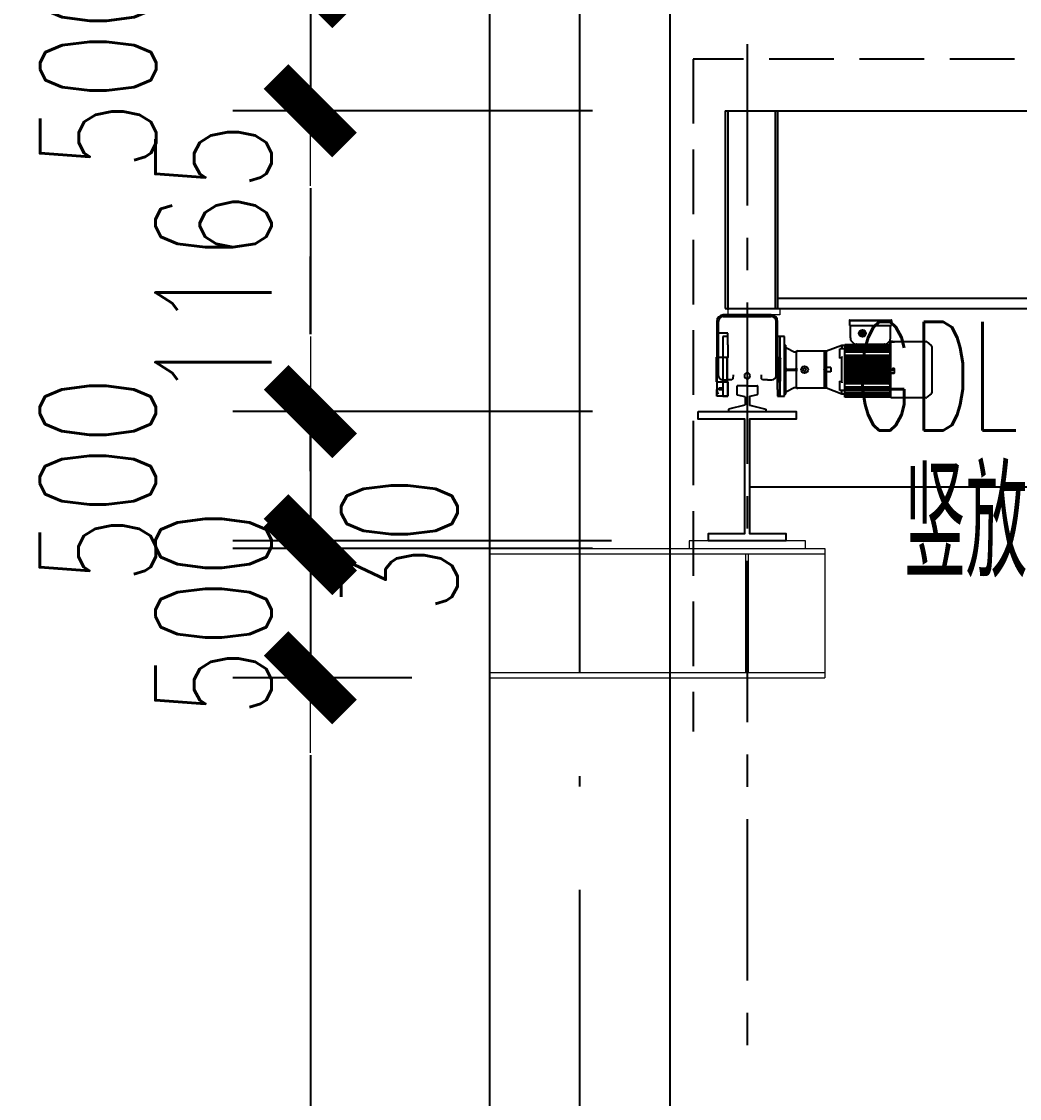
# Model space of a CAD drawing. Extents: x -1201378 to 2367219, y -619313 to 244905.
# Drawn here: x 1552474 to 1556338, y -82864 to -78695 of the extents above; entities that cross this region are included whole.
import ezdxf
from ezdxf.enums import TextEntityAlignment as Align

# ---------------------------------------------------------------- set-up
doc = ezdxf.new("R2010")
doc.units = 0
doc.header["$LTSCALE"] = 1000
for name, pattern in [('CENTER', [2, 1.25, -0.25, 0.25, -0.25]), ('DASH', [0.35, 0.25, -0.1]), ('DOTE', [2.42, 2, -0.2, 0.02, -0.2]), ('HIDDEN', [0.375, 0.25, -0.125])]:
    doc.linetypes.add(name, pattern=pattern)
doc.layers.get('0').update_dxf_attribs({"linetype": 'CONTINUOUS'})
doc.layers.get('Defpoints').update_dxf_attribs({"linetype": 'CONTINUOUS'})
for name, color, linetype in [('06A-01-03', 7, 'CONTINUOUS'), ('5剖面线层', 2, 'CONTINUOUS'), ('A-AXIS-DOTE', 14, 'DOTE'), ('COLUMN', 9, 'CONTINUOUS'), ('CRANE', 11, 'HIDDEN'), ('FAG16-10.01MA1-被', 7, 'CONTINUOUS'), ('FAG16-10.02MA1-被', 7, 'CONTINUOUS'), ('FAG16-10MA1-端梁结构', 7, 'CONTINUOUS'), ('FAG16-20.02MA1-轴', 7, 'CONTINUOUS'), ('FHSGH10105-主梁-01', 7, 'CONTINUOUS'), ('FHSGH10105-主梁-02', 7, 'CONTINUOUS'), ('FHSGH10105-主梁-04', 7, 'CONTINUOUS'), ('FHSGH10105-主梁-06', 7, 'CONTINUOUS'), ('G80接口', 7, 'CONTINUOUS'), ('G80箱体', 7, 'CONTINUOUS'), ('S-DOTE1', 140, 'CENTER'), ('S-SB', 21, 'CONTINUOUS'), ('S-SGJ', 21, 'CONTINUOUS'), ('六角头螺栓_M5-135', 7, 'CONTINUOUS'), ('后端盖', 7, 'CONTINUOUS'), ('接线盒', 7, 'CONTINUOUS'), ('接线盒盖', 7, 'CONTINUOUS'), ('机壳', 7, 'CONTINUOUS'), ('电机接线盒密封垫', 7, 'CONTINUOUS'), ('端盖', 7, 'CONTINUOUS'), ('齿轴1', 7, 'CONTINUOUS')]:
    doc.layers.add(name, color=color, linetype=linetype)
for name, color, linetype, lineweight in [('S-bkl', 4, 'CONTINUOUS', 0), ('S-dim', 81, 'CONTINUOUS', 0), ('连接板', 6, 'CONTINUOUS', 0)]:
    doc.layers.add(name, color=color, linetype=linetype, lineweight=lineweight)
doc.styles.add('SS1', font='tj-romans1.shx', dxfattribs={"width": 0.7, "bigfont": 'tj-hztxt1.shx'})
doc.styles.add('TSSD_Rein', font='tj-romans1.shx', dxfattribs={"width": 0.7, "bigfont": 'tj-hztxt.shx'})
doc.dimstyles.new('S-150-ARCHI', dxfattribs={"dimscale": 150, "dimtxt": 3, "dimasz": 2, "dimexe": 2, "dimexo": 2, "dimgap": 1, "dimtad": 1, "dimdec": 0, "dimzin": 0, "dimdsep": 46, "dimtxsty": 'SS1', "dimblk1": 'TT', "dimblk2": 'TT', "dimsah": 1, "dimcen": 1, "dimclrd": 256, "dimclre": 256, "dimclrt": 256, "dimadec": 0, "dimazin": 0, "dimtfac": 1, "dimtdec": 0, "dimtix": 1, "dimtmove": 2, "dimatfit": 0, "dimldrblk": 'TT', "dimfxl": 2, "dimtolj": 1, "dimtzin": 0, "dimarcsym": 0})

# ---------------------------------------------------------------- blocks, each defined once
blk = doc.blocks.new('TT')
blk.add_line((-0.969, 0), (0.969, 0))
at = {"const_width": 0.45}
blk.add_lwpolyline([(-0.442, -0.442), (0.442, 0.442)], dxfattribs=at)
blk = doc.blocks.new('*D6616')
at = {"layer": 'Defpoints', "color": 0, "transparency": 16777216}
for p in [(1554985.7, -78040.6), (1553592.6, -78540.6), (1554985.7, -78540.6)]:
    blk.add_point(p, dxfattribs=at)
at = {"layer": 'S-dim', "lineweight": -2, "transparency": 16777216}
for p, q in [((1553592.6, -77740.6), (1553592.6, -77440.6)), ((1554685.7, -78040.6), (1553292.6, -78040.6)), ((1553592.6, -78040.6), (1553592.6, -78540.6)), ((1554685.7, -78540.6), (1553292.6, -78540.6)), ((1553592.6, -78840.6), (1553592.6, -79140.6))]:
    blk.add_line(p, q, dxfattribs=at)
at = {"layer": 'S-dim', "lineweight": -2, "transparency": 16777216, "xscale": 300, "yscale": 300, "zscale": 300}
for p, rotation in [((1553592.6, -78040.6), 270), ((1553592.6, -78540.6), 90)]:
    blk.add_blockref('TT', p, dxfattribs=dict(at, rotation=rotation))
at = {"layer": 'S-dim', "transparency": 16777216, "insert": (1553217.6, -78290.6), "char_height": 450, "attachment_point": 5, "rotation": 90, "style": 'SS1'}
blk.add_mtext('\\A1;500', dxfattribs=at)
blk = doc.blocks.new('*D6617')
at = {"layer": 'Defpoints', "color": 0, "transparency": 16777216}
for p in [(1554985.7, -78540.6), (1553592.6, -79040.6), (1554985.7, -79040.6)]:
    blk.add_point(p, dxfattribs=at)
at = {"layer": 'S-dim', "lineweight": -2, "transparency": 16777216}
for p, q in [((1553592.6, -78240.6), (1553592.6, -77940.6)), ((1554685.7, -78540.6), (1553292.6, -78540.6)), ((1553592.6, -78540.6), (1553592.6, -79040.6)), ((1554685.7, -79040.6), (1553292.6, -79040.6)), ((1553592.6, -79340.6), (1553592.6, -79640.6))]:
    blk.add_line(p, q, dxfattribs=at)
at = {"layer": 'S-dim', "lineweight": -2, "transparency": 16777216, "xscale": 300, "yscale": 300, "zscale": 300}
for p, rotation in [((1553592.6, -78540.6), 270), ((1553592.6, -79040.6), 90)]:
    blk.add_blockref('TT', p, dxfattribs=dict(at, rotation=rotation))
at = {"layer": 'S-dim', "transparency": 16777216, "insert": (1552770.7, -78867.9), "char_height": 450, "attachment_point": 5, "rotation": 90, "style": 'SS1'}
blk.add_mtext('\\A1;500', dxfattribs=at)
blk = doc.blocks.new('*D6625')
at = {"layer": 'Defpoints', "color": 0, "transparency": 16777216}
for p in [(1554985.7, -79040.6), (1553592.6, -80205.4), (1554985.7, -80205.4)]:
    blk.add_point(p, dxfattribs=at)
at = {"layer": 'S-dim', "lineweight": -2, "transparency": 16777216}
for p, q in [((1554685.7, -79040.6), (1553292.6, -79040.6)), ((1553592.6, -79340.6), (1553592.6, -79905.4)), ((1554685.7, -80205.4), (1553292.6, -80205.4))]:
    blk.add_line(p, q, dxfattribs=at)
at = {"layer": 'S-dim', "lineweight": -2, "transparency": 16777216, "xscale": 300, "yscale": 300, "zscale": 300}
for p, rotation in [((1553592.6, -79040.6), 90), ((1553592.6, -80205.4), 270)]:
    blk.add_blockref('TT', p, dxfattribs=dict(at, rotation=rotation))
at = {"layer": 'S-dim', "transparency": 16777216, "insert": (1553217.6, -79623), "char_height": 450, "attachment_point": 5, "rotation": 90, "style": 'SS1'}
blk.add_mtext('\\A1;1165', dxfattribs=at)
blk = doc.blocks.new('*D6626')
at = {"layer": 'Defpoints', "color": 0, "transparency": 16777216}
for p in [(1554985.7, -80205.4), (1553592.6, -80705.4), (1555059.3, -80705.4)]:
    blk.add_point(p, dxfattribs=at)
at = {"layer": 'S-dim', "lineweight": -2, "transparency": 16777216}
for p, q in [((1553592.6, -79905.4), (1553592.6, -79605.4)), ((1554685.7, -80205.4), (1553292.6, -80205.4)), ((1553592.6, -80205.4), (1553592.6, -80705.4)), ((1554759.3, -80705.4), (1553292.6, -80705.4)), ((1553592.6, -81005.4), (1553592.6, -81305.4))]:
    blk.add_line(p, q, dxfattribs=at)
at = {"layer": 'S-dim', "lineweight": -2, "transparency": 16777216, "xscale": 300, "yscale": 300, "zscale": 300}
for p, rotation in [((1553592.6, -80205.4), 270), ((1553592.6, -80705.4), 90)]:
    blk.add_blockref('TT', p, dxfattribs=dict(at, rotation=rotation))
at = {"layer": 'S-dim', "transparency": 16777216, "insert": (1552769.5, -80470.4), "char_height": 450, "attachment_point": 5, "rotation": 90, "style": 'SS1'}
blk.add_mtext('\\A1;500', dxfattribs=at)
blk = doc.blocks.new('*D6627')
at = {"layer": 'Defpoints', "color": 0, "transparency": 16777216}
for p in [(1554985.7, -80735.4), (1553592.6, -81235.4), (1554285.7, -81235.4)]:
    blk.add_point(p, dxfattribs=at)
at = {"layer": 'S-dim', "lineweight": -2, "transparency": 16777216}
for p, q in [((1553592.6, -80435.4), (1553592.6, -80135.4)), ((1554685.7, -80735.4), (1553292.6, -80735.4)), ((1553592.6, -80735.4), (1553592.6, -81235.4)), ((1553985.7, -81235.4), (1553292.6, -81235.4)), ((1553592.6, -81535.4), (1553592.6, -81835.4))]:
    blk.add_line(p, q, dxfattribs=at)
at = {"layer": 'S-dim', "lineweight": -2, "transparency": 16777216, "xscale": 300, "yscale": 300, "zscale": 300}
for p, rotation in [((1553592.6, -80735.4), 270), ((1553592.6, -81235.4), 90)]:
    blk.add_blockref('TT', p, dxfattribs=dict(at, rotation=rotation))
at = {"layer": 'S-dim', "transparency": 16777216, "insert": (1553217.6, -80985.4), "char_height": 450, "attachment_point": 5, "rotation": 90, "style": 'SS1'}
blk.add_mtext('\\A1;500', dxfattribs=at)
blk = doc.blocks.new('*D6629')
at = {"layer": 'Defpoints', "color": 0, "transparency": 16777216}
for p in [(1554285.7, -81235.4), (1553592.6, -88050.6), (1554285.7, -88050.6)]:
    blk.add_point(p, dxfattribs=at)
at = {"layer": 'S-dim', "lineweight": -2, "transparency": 16777216}
for p, q in [((1553985.7, -81235.4), (1553292.6, -81235.4)), ((1553592.6, -81535.4), (1553592.6, -87750.6)), ((1553985.7, -88050.6), (1553292.6, -88050.6))]:
    blk.add_line(p, q, dxfattribs=at)
at = {"layer": 'S-dim', "lineweight": -2, "transparency": 16777216, "xscale": 300, "yscale": 300, "zscale": 300}
for p, rotation in [((1553592.6, -81235.4), 90), ((1553592.6, -88050.6), 270)]:
    blk.add_blockref('TT', p, dxfattribs=dict(at, rotation=rotation))
at = {"layer": 'S-dim', "transparency": 16777216, "insert": (1553217.6, -84643), "char_height": 450, "attachment_point": 5, "rotation": 90, "style": 'SS1'}
blk.add_mtext('\\A1;6815', dxfattribs=at)
blk = doc.blocks.new('*D6636')
at = {"layer": 'Defpoints', "color": 0, "transparency": 16777216}
for p in [(1553592.6, -80705.4), (1554285.7, -80705.4), (1554285.7, -80735.4)]:
    blk.add_point(p, dxfattribs=at)
at = {"layer": 'S-dim', "lineweight": -2, "transparency": 16777216}
for p, q in [((1553592.6, -80405.4), (1553592.6, -80105.4)), ((1553985.7, -80705.4), (1553292.6, -80705.4)), ((1553592.6, -80735.4), (1553592.6, -80705.4)), ((1553985.7, -80735.4), (1553292.6, -80735.4)), ((1553592.6, -81035.4), (1553592.6, -81335.4))]:
    blk.add_line(p, q, dxfattribs=at)
at = {"layer": 'S-dim', "lineweight": -2, "transparency": 16777216, "xscale": 300, "yscale": 300, "zscale": 300}
for p, rotation in [((1553592.6, -80705.4), 270), ((1553592.6, -80735.4), 90)]:
    blk.add_blockref('TT', p, dxfattribs=dict(at, rotation=rotation))
at = {"layer": 'S-dim', "transparency": 16777216, "insert": (1553937.5, -80720.4), "char_height": 450, "attachment_point": 5, "rotation": 90, "style": 'SS1'}
blk.add_mtext('\\A1;30', dxfattribs=at)
blk = doc.blocks.new('吊车5')
at = {"layer": '5剖面线层'}
h = blk.add_hatch(color=3, dxfattribs=at)
h.dxf.hatch_style = 1
h.paths.add_polyline_path([(1555843.8, -79902.2, 1), (1555816.6, -79902.2, 1)])
at = {"color": 3, "ltscale": 0.5}
for p, q in [((1555344.4, -80107.2), (1555344.4, -80138.3)), ((1555384.3, -80105.6), (1555345.9, -80105.6)), ((1555384.3, -80105.6), (1555422.6, -80105.6)), ((1555424.2, -80107.2), (1555424.2, -80138.3)), ((1555345.6, -80139.8), (1555374.6, -80146.5)), ((1555375.9, -80148), (1555375.9, -80179.4)), ((1555375.9, -80153.1), (1555375.9, -80179.4)), ((1555392.7, -80148), (1555392.7, -80179.4)), ((1555392.7, -80153.1), (1555392.7, -80179.4)), ((1555423, -80139.8), (1555393.9, -80146.5)), ((1555374.6, -80181), (1555311.9, -80195.4)), ((1555374.6, -80181), (1555311.9, -80195.4)), ((1555311.9, -80195.4), (1555311.9, -80205.4)), ((1555311.9, -80205.4), (1555456.7, -80205.4)), ((1555393.9, -80181), (1555456.7, -80195.4)), ((1555393.9, -80181), (1555456.7, -80195.4)), ((1555456.7, -80195.4), (1555456.7, -80205.4))]:
    blk.add_line(p, q, dxfattribs=at)
at = {"color": 3}
blk.add_line((1555513.5, -80086.9), (1555510.4, -80086.9), dxfattribs=at)
at = {"color": 6, "linetype": 'DASH'}
blk.add_lwpolyline([(1563769.3, -78840.6), (1555174.3, -78840.6), (1555174.3, -81443.1)], dxfattribs=at)
at = {"color": 3}
blk.add_lwpolyline([(1555276.2, -80113.6), (1555289.7, -80113.6), (1555289.7, -80121.4), (1555276.2, -80121.4)], close=True, dxfattribs=at)
at = {"color": 3, "ltscale": 0.5}
for centre, start, end in [((1555345.9, -80107.2), 90, 180), ((1555422.6, -80107.2), 0, 90), ((1555345.9, -80138.3), 180, 257), ((1555374.3, -80148), 0, 77), ((1555394.3, -80148), 103, 180), ((1555422.6, -80138.3), 283, 0), ((1555374.3, -80179.4), 283, 0), ((1555374.3, -80179.4), 283, 0), ((1555394.3, -80179.4), 180, 257), ((1555394.3, -80179.4), 180, 257)]:
    blk.add_arc(centre, 1.57, start, end, dxfattribs=at)
at = {"layer": '06A-01-03', "color": 3, "linetype": 'Continuous'}
for p, q in [((1555939.8, -79934.2), (1555939.8, -79934.3)), ((1555939.8, -79934.2), (1555946.9, -79934.2)), ((1555946.9, -79934.3), (1555939.8, -79934.3)), ((1555939.8, -79934.3), (1555939.8, -79935.1)), ((1555939.8, -80047.8), (1555939.8, -79935.1)), ((1555939.8, -79935.1), (1555950.8, -79935.1)), ((1555946.9, -79934.2), (1555946.9, -79934.3)), ((1555946.9, -79935.1), (1555946.9, -79934.3)), ((1555954.7, -79934.7), (1555954.7, -79934.2)), ((1555954.7, -79934.2), (1556075.4, -79934.2)), ((1556080.2, -79935.8), (1556097.1, -79949.1)), ((1556100.1, -80130.5), (1556100.1, -79955.3)), ((1555946.9, -80047.8), (1555939.8, -80047.8)), ((1555950.8, -80057), (1555939.8, -80057)), ((1555939.8, -80057.1), (1555939.8, -80057)), ((1555939.8, -80151.7), (1555939.8, -80057.1)), ((1555939.8, -80057.1), (1555950.8, -80057.1)), ((1555946.9, -80042.2), (1555946.9, -80047.8)), ((1555954.7, -80053.2), (1555954.7, -80042.2)), ((1555946.9, -80151.7), (1555939.8, -80151.7)), ((1556075.4, -80151.7), (1555954.7, -80151.7)), ((1556097.1, -80136.7), (1556080.2, -80150))]:
    blk.add_line(p, q, dxfattribs=at)
for centre, radius, start, end in [((1555950.8, -79852.4), 81.9, 267.251, 272.749), ((1556075.4, -79942), 7.86, 51.8428, 90), ((1556092.2, -79955.3), 7.86, 0, 51.8428), ((1555950.8, -80042.2), 3.93, 359.6522, 180.3478), ((1555950.8, -80053.1), 3.91, 269.7971, 359.8507), ((1555950.8, -80053.2), 3.91, 269.7873, 359.8627), ((1555950.8, -80233.5), 81.9, 87.251, 92.749), ((1556075.4, -80143.8), 7.86, 270, 308.1572), ((1556092.2, -80130.5), 7.86, 308.1572, 0)]:
    blk.add_arc(centre, radius, start, end, dxfattribs=at)
blk.add_open_spline([(1555950.8, -79935.1), (1555950.9, -79935.1), (1555951, -79935.1), (1555951.3, -79935.1), (1555951.6, -79935.1), (1555951.9, -79935.1), (1555952.4, -79935.1), (1555953, -79935), (1555953.6, -79935), (1555954.1, -79934.9), (1555954.4, -79934.8), (1555954.6, -79934.8), (1555954.6, -79934.7), (1555954.7, -79934.7), (1555954.7, -79934.7), (1555954.7, -79934.7)], degree=3, knots=[0, 0, 0, 0, 0.041659, 0.083241, 0.124924, 0.187526, 0.250171, 0.374622, 0.499792, 0.624328, 0.7493, 0.81163, 0.874211, 0.937221, 1, 1, 1, 1], dxfattribs=at)
at = {"layer": 'FAG16-10.01MA1-被', "color": 3, "linetype": 'Continuous'}
for p, q in [((1555325, -80082), (1555305.7, -80082)), ((1555328.5, -80078.9), (1555325, -80082)), ((1555329.3, -80062.9), (1555328.5, -80078.9)), ((1555440.1, -80078.7), (1555439.3, -80062.9)), ((1555443.4, -80082), (1555440.1, -80078.7)), ((1555462.9, -80082), (1555443.4, -80082))]:
    blk.add_line(p, q, dxfattribs=at)
at = {"layer": 'FAG16-10.02MA1-被', "color": 3, "linetype": 'Continuous'}
for p, q in [((1555263.4, -79996.8), (1555263.4, -79995.8)), ((1555308.2, -79995.8), (1555263.4, -79995.8)), ((1555263.4, -79996.8), (1555263.4, -80090.1)), ((1555263.4, -79998.1), (1555266.4, -79998.1)), ((1555305, -79998.9), (1555308.2, -79995.8)), ((1555305, -79999.9), (1555305, -79998.9)), ((1555305, -79999.9), (1555305, -80086.9)), ((1555308.2, -79995.8), (1555308.2, -79996.8)), ((1555308.2, -80090.1), (1555308.2, -79996.8)), ((1555502.1, -79998.1), (1555505.2, -79998.1)), ((1555505.2, -79996.8), (1555505.2, -79995.8)), ((1555505.2, -79995.8), (1555510.4, -79995.8)), ((1555505.2, -79996.8), (1555505.2, -80090.1)), ((1555510.4, -79996.8), (1555510.4, -79995.8)), ((1555510.4, -79995.8), (1555513.5, -79998.9)), ((1555510.4, -79996.8), (1555510.4, -80090.1)), ((1555513.5, -79998.9), (1555513.5, -79999.9)), ((1555513.5, -80086.9), (1555513.5, -79999.9)), ((1555266.4, -80087.7), (1555263.4, -80087.7)), ((1555263.4, -80090.1), (1555308.2, -80090.1)), ((1555308.2, -80090.1), (1555305, -80086.9)), ((1555505.2, -80087.7), (1555502.1, -80087.7)), ((1555510.4, -80090.1), (1555505.2, -80090.1))]:
    blk.add_line(p, q, dxfattribs=at)
at = {"layer": 'FAG16-10MA1-端梁结构', "color": 3, "linetype": 'Continuous'}
for p, q in [((1555477, -79830.8), (1555291.6, -79830.8)), ((1555266.4, -79855.9), (1555266.4, -80119.9)), ((1555272.7, -80066.3), (1555272.7, -79855.9)), ((1555291.6, -79837.1), (1555477, -79837.1)), ((1555495.9, -80066.3), (1555495.9, -79855.9)), ((1555502.1, -80119.9), (1555502.1, -79855.9)), ((1555510, -79914.1), (1555502.1, -79914.1)), ((1555510, -79945.5), (1555510, -79914.1)), ((1555510, -79945.5), (1555510, -79995.8)), ((1555288.4, -80082), (1555305.7, -80082)), ((1555462.9, -80082), (1555480.1, -80082)), ((1555266.4, -80145.1), (1555266.4, -80119.9)), ((1555308.6, -80113.6), (1555308.6, -80090.1)), ((1555308.6, -80113.6), (1555308.6, -80145.1)), ((1555502.1, -80119.9), (1555502.1, -80145.1)), ((1555510, -80090.1), (1555510, -80113.6)), ((1555510, -80145.1), (1555510, -80113.6)), ((1555308.6, -80145.1), (1555266.4, -80145.1)), ((1555502.1, -80145.1), (1555510, -80145.1))]:
    blk.add_line(p, q, dxfattribs=at)
for centre, radius, start, end in [((1555291.6, -79855.9), 25.1, 90, 180), ((1555477, -79855.9), 25.1, 0, 90), ((1555291.6, -79855.9), 18.9, 90, 180), ((1555477, -79855.9), 18.9, 0, 90), ((1555288.4, -80066.3), 15.7, 180, 270), ((1555384.3, -80066.5), 11, 0, 180), ((1555384.3, -80066.5), 11, 180, 0), ((1555480.1, -80066.3), 15.7, 270, 0), ((1555291.6, -80119.9), 25.1, 180, 221.4096)]:
    blk.add_arc(centre, radius, start, end, dxfattribs=at)
at = {"layer": 'FAG16-20.02MA1-轴', "color": 3, "linetype": 'Continuous'}
for p, q in [((1555289.7, -79914.1), (1555289.7, -79945.5)), ((1555308.6, -79914.1), (1555289.7, -79914.1)), ((1555510, -79914.1), (1555510, -79945.5)), ((1555528.9, -79914.1), (1555510, -79914.1)), ((1555528.9, -79945.5), (1555528.9, -79914.1)), ((1555289.7, -79945.5), (1555289.7, -80113.6)), ((1555510, -79995.8), (1555510, -79945.5)), ((1555528.9, -80113.6), (1555528.9, -79945.5)), ((1555289.7, -80113.6), (1555289.7, -80145.1)), ((1555308.6, -80090.1), (1555308.6, -80113.6)), ((1555308.6, -80145.1), (1555308.6, -80113.6)), ((1555510, -80113.6), (1555510, -80090.1)), ((1555510, -80113.6), (1555510, -80145.1)), ((1555528.9, -80145.1), (1555528.9, -80113.6)), ((1555289.7, -80145.1), (1555308.6, -80145.1)), ((1555510, -80145.1), (1555528.9, -80145.1))]:
    blk.add_line(p, q, dxfattribs=at)
at = {"layer": 'FHSGH10105-主梁-01', "color": 3, "linetype": 'Continuous'}
for p, q in [((1555299.5, -79040.6), (1555299.5, -79653.6)), ((1555308.6, -79040.6), (1555308.6, -79653.6)), ((1555299.5, -79653.6), (1555299.5, -79805.6)), ((1555308.6, -79653.6), (1555308.6, -79810.7))]:
    blk.add_line(p, q, dxfattribs=at)
at = {"layer": 'FHSGH10105-主梁-02', "color": 3, "linetype": 'Continuous'}
for p, q in [((1555494.3, -79653.2), (1555494.3, -79040.6)), ((1555503.3, -79653.2), (1555503.3, -79040.6)), ((1555494.3, -79805.6), (1555494.3, -79653.2)), ((1555503.3, -79805.6), (1555503.3, -79653.2))]:
    blk.add_line(p, q, dxfattribs=at)
at = {"layer": 'FHSGH10105-主梁-04', "color": 3, "linetype": 'Continuous'}
blk.add_line((1555299.5, -79040.6), (1563769.3, -79040.6), dxfattribs=at)
at = {"layer": 'FHSGH10105-主梁-06', "color": 3, "linetype": 'Continuous'}
for p, q in [((1555503.3, -79766.3), (1563769.3, -79766.3)), ((1555299.5, -79805.6), (1563769.3, -79805.6))]:
    blk.add_line(p, q, dxfattribs=at)
at = {"layer": 'G80接口', "color": 3, "linetype": 'Continuous'}
for p, q in [((1555691.5, -79970.6), (1555751.2, -79948.6)), ((1555751.2, -79948.6), (1555751.2, -79962.1)), ((1555751.2, -79948.6), (1555762.2, -79948.6)), ((1555762.2, -79954), (1555762.2, -79961)), ((1555683.6, -80115.2), (1555683.6, -79970.6)), ((1555683.6, -79970.6), (1555691.5, -79970.6)), ((1555691.5, -80035.1), (1555691.5, -79970.6)), ((1555743.4, -79962.2), (1555743.4, -79962.8)), ((1555743.4, -79963.6), (1555743.4, -79962.8)), ((1555762.2, -79962.8), (1555743.4, -79962.8)), ((1555743.4, -79972.5), (1555743.4, -79963.6)), ((1555743.4, -79974.6), (1555743.4, -79972.5)), ((1555743.4, -79997.8), (1555743.4, -79974.6)), ((1555743.4, -79997.8), (1555743.4, -80000)), ((1555751.2, -80091.6), (1555751.2, -79994.3)), ((1555762.2, -79972.5), (1555762.2, -79963.6)), ((1555762.2, -79988), (1555762.2, -79978.2)), ((1555762.2, -80001.2), (1555762.2, -79996.3)), ((1555708.5, -80035.1), (1555691.5, -80035.1)), ((1555691.5, -80050.8), (1555691.5, -80035.1)), ((1555762.2, -80015.2), (1555762.2, -80008.8)), ((1555762.2, -80029.9), (1555762.2, -80021.1)), ((1555762.2, -80046.8), (1555762.2, -80039)), ((1555708.5, -80050.8), (1555691.5, -80050.8)), ((1555691.5, -80115.2), (1555691.5, -80050.8)), ((1555762.2, -80064.7), (1555762.2, -80056.3)), ((1555762.2, -80077.6), (1555762.2, -80070.7)), ((1555691.5, -80115.2), (1555683.6, -80115.2)), ((1555751.2, -80137.2), (1555691.5, -80115.2)), ((1555743.4, -80085.8), (1555743.4, -80088.1)), ((1555743.4, -80111.2), (1555743.4, -80088.1)), ((1555743.4, -80113.3), (1555743.4, -80111.2)), ((1555743.4, -80122.3), (1555743.4, -80113.3)), ((1555743.4, -80123.1), (1555743.4, -80122.3)), ((1555743.4, -80123.1), (1555743.4, -80123.6)), ((1555762.2, -80123.1), (1555743.4, -80123.1)), ((1555751.2, -80137.2), (1555751.2, -80123.7)), ((1555762.2, -80089.5), (1555762.2, -80084.6)), ((1555762.2, -80107.6), (1555762.2, -80097.8)), ((1555762.2, -80122.3), (1555762.2, -80113.3)), ((1555762.2, -80137.2), (1555751.2, -80137.2))]:
    blk.add_line(p, q, dxfattribs=at)
for centre, radius, start, end in [((1557319.6, -79492), 1646.8, 197.6875, 197.7471), ((1555750.9, -79962.2), 0.34, 332.0769, 0.27), ((1555750.3, -79994.2), 0.868, 359.567, 17.3644), ((1555736.8, -80042.9), 29.4, 164.4802, 195.5198), ((1557320.1, -80594), 1647.3, 162.253, 162.3125), ((1555750.3, -80091.6), 0.868, 342.6356, 0.433), ((1555750.9, -80123.7), 0.34, 359.73, 27.9231)]:
    blk.add_arc(centre, radius, start, end, dxfattribs=at)
for points, knots in [([(1555751.2, -79962.3), (1555751.2, -79962.3), (1555751.1, -79962.4), (1555751.1, -79962.5), (1555751, -79962.6), (1555750.9, -79962.7), (1555750.9, -79962.7), (1555750.9, -79962.7), (1555750.8, -79962.7), (1555750.8, -79962.7), (1555750.8, -79962.7), (1555750.8, -79962.7), (1555750.7, -79962.8), (1555750.7, -79962.8), (1555750.7, -79962.8), (1555750.7, -79962.8), (1555750.7, -79962.8), (1555750.7, -79962.8), (1555750.7, -79962.8), (1555750.7, -79962.8), (1555750.7, -79962.8), (1555750.7, -79962.8), (1555750.7, -79962.8), (1555750.7, -79962.8)], [0, 0, 0, 0, 0.125, 0.25, 0.375, 0.5, 0.625, 0.625, 0.65625, 0.65625, 0.6875, 0.75, 0.875, 0.875, 0.9375, 0.96875, 0.984375, 0.988281, 0.988281, 0.990234, 0.990234, 0.992187, 1, 1, 1, 1]), ([(1555751.2, -80123.5), (1555751.2, -80123.5), (1555751.1, -80123.4), (1555751.1, -80123.3), (1555751, -80123.2), (1555750.9, -80123.2), (1555750.9, -80123.2), (1555750.9, -80123.1), (1555750.9, -80123.1), (1555750.8, -80123.1), (1555750.8, -80123.1), (1555750.7, -80123.1), (1555750.7, -80123.1), (1555750.7, -80123.1), (1555750.7, -80123.1), (1555750.7, -80123.1), (1555750.7, -80123.1), (1555750.7, -80123.1), (1555750.7, -80123.1), (1555750.7, -80123.1), (1555750.7, -80123.1)], [0, 0, 0, 0, 0.125, 0.25, 0.375, 0.5, 0.5, 0.5625, 0.5625, 0.625, 0.75, 0.875, 0.875, 0.9375, 0.96875, 0.984375, 0.988281, 0.988281, 0.992188, 1, 1, 1, 1])]:
    blk.add_open_spline(points, degree=3, knots=knots, dxfattribs=at)
at = {"layer": 'G80箱体', "color": 3, "linetype": 'Continuous'}
for p, q in [((1555528.9, -79948.6), (1555533.6, -79948.6)), ((1555533.6, -80137.2), (1555533.6, -79948.6)), ((1555533.6, -79956.5), (1555536.7, -79958.1)), ((1555536.7, -79958.1), (1555566.6, -79973.8)), ((1555566.6, -79973.8), (1555571.1, -79973.8)), ((1555574.6, -79973.8), (1555571.1, -79973.8)), ((1555573.6, -79977.1), (1555573.6, -80037.4)), ((1555579.9, -79970.6), (1555683.6, -79970.6)), ((1555683.6, -79970.6), (1555683.6, -80115.2)), ((1555536.7, -80040.6), (1555566.6, -80040.6)), ((1555566.6, -80040.6), (1555571.1, -80040.6)), ((1555566.6, -80040.6), (1555566.6, -80045.3)), ((1555574.6, -80037.5), (1555574.6, -80048.3)), ((1555536.7, -80045.3), (1555566.6, -80045.3)), ((1555566.6, -80045.3), (1555571.1, -80045.3)), ((1555573.6, -80048.4), (1555573.6, -80108.7)), ((1555536.7, -80127.7), (1555566.6, -80112.1)), ((1555566.6, -80112.1), (1555571.1, -80112.1)), ((1555571.1, -80112.1), (1555574.6, -80112.1)), ((1555683.6, -80115.2), (1555579.9, -80115.2)), ((1555533.6, -80137.2), (1555528.9, -80137.2)), ((1555536.7, -80127.7), (1555533.6, -80129.3))]:
    blk.add_line(p, q, dxfattribs=at)
for radius in [13.4, 5.43]:
    blk.add_circle((1555606.6, -80042.9), radius, dxfattribs=at)
for centre, radius, start, end in [((1555580, -79977.1), 6.35, 147.957, 180.0192), ((1555579.9, -79976.9), 6.29, 90, 149.5894), ((1555536.7, -80037.4), 3.14, 180, 270), ((1555536.7, -80048.4), 3.14, 90, 180), ((1555580, -80108.7), 6.35, 179.9807, 212.0431), ((1555579.9, -80108.9), 6.29, 210.3893, 270)]:
    blk.add_arc(centre, radius, start, end, dxfattribs=at)
for points, degree, knots in [([(1555573.6, -80037.4), (1555573.6, -80037.8), (1555573.6, -80038.2), (1555573.2, -80039), (1555573, -80039.3), (1555572.4, -80039.9), (1555572.1, -80040.2), (1555571.3, -80040.5), (1555570.9, -80040.6), (1555570.5, -80040.6)], 3, [0, 0, 0, 0, 0.25, 0.25, 0.5, 0.5, 0.75, 0.75, 1, 1, 1, 1]), ([(1555571.1, -80040.6), (1555571.8, -80040.6), (1555572.4, -80040.3), (1555573, -80040.1), (1555573.5, -80039.7), (1555573.7, -80039.5), (1555573.9, -80039.3), (1555574.1, -80039), (1555574.3, -80038.7), (1555574.4, -80038.5), (1555574.5, -80038.2), (1555574.6, -80037.9), (1555574.6, -80037.5)], 2, [0, 0, 0, 0.25, 0.25, 0.5, 0.5, 0.625, 0.625, 0.75, 0.75, 0.875, 0.875, 1, 1, 1]), ([(1555570.5, -80045.3), (1555570.9, -80045.3), (1555571.3, -80045.3), (1555572.1, -80045.7), (1555572.4, -80045.9), (1555573, -80046.5), (1555573.2, -80046.8), (1555573.6, -80047.6), (1555573.6, -80048), (1555573.6, -80048.4)], 3, [0, 0, 0, 0, 0.25, 0.25, 0.5, 0.5, 0.75, 0.75, 1, 1, 1, 1]), ([(1555574.6, -80048.3), (1555574.6, -80047.7), (1555574.3, -80047.1), (1555574.1, -80046.8), (1555573.9, -80046.6), (1555573.7, -80046.3), (1555573.5, -80046.1), (1555573, -80045.7), (1555572.4, -80045.5), (1555571.8, -80045.3), (1555571.1, -80045.3)], 2, [0, 0, 0, 0.25, 0.25, 0.375, 0.375, 0.5, 0.5, 0.75, 0.75, 1, 1, 1])]:
    blk.add_open_spline(points, degree=degree, knots=knots, dxfattribs=at)
at = {"layer": '六角头螺栓_M5-135', "color": 3, "linetype": 'Continuous'}
for p, q in [((1555762.2, -79970.1), (1555781.5, -79970.1)), ((1555781.5, -79970.1), (1555936.6, -79970.1)), ((1555781.5, -80115.7), (1555762.2, -80115.7)), ((1555936.6, -80115.7), (1555781.5, -80115.7))]:
    blk.add_line(p, q, dxfattribs=at)
at = {"layer": '后端盖', "color": 3, "linetype": 'Continuous'}
for p, q in [((1555936.6, -79937.1), (1555936.6, -79936.8)), ((1555936.6, -79936.8), (1555939.8, -79936.8)), ((1555936.6, -79937.1), (1555936.6, -79938.4)), ((1555936.6, -79938.4), (1555936.6, -79946.2)), ((1555936.6, -79954), (1555936.6, -79961)), ((1555936.6, -79962.4), (1555939.8, -79962.4)), ((1555936.6, -79962.8), (1555936.6, -79973.4)), ((1555936.6, -79984.8), (1555936.6, -79984.6)), ((1555936.6, -79984.8), (1555936.6, -79988)), ((1555936.6, -79995.5), (1555936.6, -80001.2)), ((1555936.6, -80007.5), (1555936.6, -80015.2)), ((1555936.6, -80021.1), (1555936.6, -80029.6)), ((1555936.6, -80035.5), (1555936.6, -80050.3)), ((1555936.6, -80056.3), (1555936.6, -80064.7)), ((1555936.6, -80070.7), (1555936.6, -80078.3)), ((1555936.6, -80084.6), (1555936.6, -80090.3)), ((1555936.6, -80098.3), (1555936.6, -80101)), ((1555936.6, -80101.2), (1555936.6, -80101)), ((1555936.6, -80112.4), (1555936.6, -80123.1)), ((1555939.8, -80123.4), (1555936.6, -80123.4)), ((1555936.6, -80148.7), (1555936.6, -80149)), ((1555939.8, -80149), (1555936.6, -80149))]:
    blk.add_line(p, q, dxfattribs=at)
blk.add_circle((1555950.8, -80042.9), 2.55, dxfattribs=at)
at = {"layer": '接线盒', "color": 3, "linetype": 'Continuous'}
for p, q in [((1555784.7, -79919.8), (1555783.8, -79871.5)), ((1555938.5, -79919.8), (1555939.4, -79871.5)), ((1555784.7, -79919.8), (1555784.8, -79928.4)), ((1555785.8, -79930.6), (1555800, -79944.6)), ((1555800.7, -79944.6), (1555800, -79944.6)), ((1555800.7, -79944.6), (1555807, -79944.6)), ((1555808.5, -79944.6), (1555807, -79944.6)), ((1555808.5, -79944.6), (1555914.7, -79944.6)), ((1555916.3, -79944.6), (1555914.7, -79944.6)), ((1555916.3, -79944.6), (1555922.5, -79944.6)), ((1555923.2, -79944.6), (1555922.5, -79944.6)), ((1555923.2, -79944.6), (1555937.4, -79930.6)), ((1555938.4, -79928.4), (1555938.5, -79919.8))]:
    blk.add_line(p, q, dxfattribs=at)
blk.add_circle((1555830.2, -79902.2), 13.6, dxfattribs=at)
for centre, start, end in [((1555788, -79928.3), 181, 225.5), ((1555935.2, -79928.3), 314.5, 359)]:
    blk.add_arc(centre, 3.14, start, end, dxfattribs=at)
at = {"layer": '接线盒盖', "color": 3, "linetype": 'Continuous'}
for p, q in [((1555780.2, -79853.4), (1555779.9, -79871.5)), ((1555779.9, -79871.5), (1555787.8, -79871.5)), ((1555781, -79851.6), (1555942.2, -79851.6)), ((1555781, -79852.1), (1555781, -79851.6)), ((1555781, -79852.1), (1555781, -79852.7)), ((1555781, -79852.7), (1555788.1, -79852.7)), ((1555787.8, -79871.5), (1555935.5, -79871.5)), ((1555788.1, -79852.7), (1555935.2, -79852.7)), ((1555935.2, -79852.7), (1555942.2, -79852.7)), ((1555935.5, -79871.5), (1555943.3, -79871.5)), ((1555942.2, -79852.1), (1555943, -79852.2)), ((1555943, -79853.4), (1555943.3, -79871.5))]:
    blk.add_line(p, q, dxfattribs=at)
for centre, radius, start, end in [((1555781, -79852.4), 0.79, 91.6365, 171.0157), ((1555781, -79852.4), 0.786, 90, 91.4003), ((1555942.2, -79852.4), 0.786, 88.5997, 90), ((1555937.2, -79851.8), 5, 356.8455, 3.1545), ((1555942.2, -79852.4), 0.791, 9.0859, 88.2619), ((1555942.2, -79853.5), 0.786, 1.0038, 89.9962), ((1555942.2, -79852.4), 0.785, 0.9973, 8.7508)]:
    blk.add_arc(centre, radius, start, end, dxfattribs=at)
blk.add_open_spline([(1555781, -79852.7), (1555780.8, -79852.7), (1555780.6, -79852.8), (1555780.3, -79853), (1555780.2, -79853.2), (1555780.2, -79853.4)], degree=3, knots=[0, 0, 0, 0, 0.5, 0.5, 1, 1, 1, 1], dxfattribs=at)
at = {"layer": '机壳', "color": 3, "linetype": 'Continuous'}
for p, q in [((1555762.2, -79949.3), (1555762.2, -79946.2)), ((1555936.6, -79946.2), (1555762.2, -79946.2)), ((1555762.2, -79954), (1555762.2, -79949.3)), ((1555936.6, -79949.3), (1555762.2, -79949.3)), ((1555936.6, -79954), (1555762.2, -79954)), ((1555936.6, -79946.2), (1555936.6, -79949.3)), ((1555936.6, -79949.3), (1555936.6, -79954)), ((1555762.2, -79965.2), (1555762.2, -79961)), ((1555936.6, -79961), (1555762.2, -79961)), ((1555936.6, -79965.2), (1555762.2, -79965.2)), ((1555936.6, -79968.5), (1555762.2, -79968.5)), ((1555762.2, -79975.5), (1555762.2, -79970.7)), ((1555936.6, -79970.7), (1555762.2, -79970.7)), ((1555762.2, -79978.2), (1555762.2, -79975.5)), ((1555936.6, -79975.5), (1555762.2, -79975.5)), ((1555936.6, -79987.5), (1555762.2, -79987.5)), ((1555762.2, -79990.1), (1555762.2, -79988)), ((1555936.6, -79988), (1555762.2, -79988)), ((1555762.2, -79996.3), (1555762.2, -79990.1)), ((1555936.6, -79990.1), (1555762.2, -79990.1)), ((1555936.6, -79997.2), (1555762.2, -79997.2)), ((1555936.6, -79961), (1555936.6, -79965.2)), ((1555936.6, -79970.7), (1555936.6, -79975.5)), ((1555936.6, -79975.5), (1555936.6, -79984.6)), ((1555936.6, -79988), (1555936.6, -79990.1)), ((1555936.6, -79990.1), (1555936.6, -79995.5)), ((1555762.2, -80003.4), (1555762.2, -80001.2)), ((1555936.6, -80001.2), (1555762.2, -80001.2)), ((1555762.2, -80008.2), (1555762.2, -80003.4)), ((1555936.6, -80003.4), (1555762.2, -80003.4)), ((1555936.6, -80008.8), (1555762.2, -80008.8)), ((1555762.2, -80017.5), (1555762.2, -80015.2)), ((1555936.6, -80015.2), (1555762.2, -80015.2)), ((1555762.2, -80020.7), (1555762.2, -80017.5)), ((1555936.6, -80017.5), (1555762.2, -80017.5)), ((1555936.6, -80021.1), (1555762.2, -80021.1)), ((1555936.6, -80029.6), (1555762.2, -80029.6)), ((1555762.2, -80032.7), (1555762.2, -80029.9)), ((1555762.2, -80039), (1555762.2, -80032.7)), ((1555936.6, -80032.7), (1555762.2, -80032.7)), ((1555936.6, -80039), (1555762.2, -80039)), ((1555936.6, -80001.2), (1555936.6, -80003.4)), ((1555936.6, -80003.4), (1555936.6, -80007.5)), ((1555936.6, -80015.2), (1555936.6, -80017.5)), ((1555936.6, -80017.5), (1555936.6, -80020.3)), ((1555936.6, -80030.3), (1555936.6, -80032.7)), ((1555936.6, -80032.7), (1555936.6, -80039)), ((1555762.2, -80053.1), (1555762.2, -80046.8)), ((1555936.6, -80046.8), (1555762.2, -80046.8)), ((1555762.2, -80055.9), (1555762.2, -80053.1)), ((1555936.6, -80053.1), (1555762.2, -80053.1)), ((1555936.6, -80056.3), (1555762.2, -80056.3)), ((1555936.6, -80064.7), (1555762.2, -80064.7)), ((1555762.2, -80068.3), (1555762.2, -80065.1)), ((1555762.2, -80070.7), (1555762.2, -80068.3)), ((1555936.6, -80068.3), (1555762.2, -80068.3)), ((1555936.6, -80070.7), (1555762.2, -80070.7)), ((1555936.6, -80077), (1555762.2, -80077)), ((1555762.2, -80082.4), (1555762.2, -80077.6)), ((1555762.2, -80084.6), (1555762.2, -80082.4)), ((1555936.6, -80082.4), (1555762.2, -80082.4)), ((1555936.6, -80046.8), (1555936.6, -80053.1)), ((1555936.6, -80053.1), (1555936.6, -80055.5)), ((1555936.6, -80065.5), (1555936.6, -80068.3)), ((1555936.6, -80068.3), (1555936.6, -80070.7)), ((1555936.6, -80078.3), (1555936.6, -80082.4)), ((1555936.6, -80082.4), (1555936.6, -80084.6)), ((1555936.6, -80084.6), (1555762.2, -80084.6)), ((1555936.6, -80088.7), (1555762.2, -80088.7)), ((1555762.2, -80095.7), (1555762.2, -80089.5)), ((1555762.2, -80097.8), (1555762.2, -80095.7)), ((1555936.6, -80095.7), (1555762.2, -80095.7)), ((1555936.6, -80097.8), (1555762.2, -80097.8)), ((1555936.6, -80098.3), (1555762.2, -80098.3)), ((1555762.2, -80110.3), (1555762.2, -80107.6)), ((1555762.2, -80115.1), (1555762.2, -80110.3)), ((1555936.6, -80110.3), (1555762.2, -80110.3)), ((1555936.6, -80115.1), (1555762.2, -80115.1)), ((1555936.6, -80117.3), (1555762.2, -80117.3)), ((1555762.2, -80124.8), (1555762.2, -80120.6)), ((1555936.6, -80120.6), (1555762.2, -80120.6)), ((1555762.2, -80134.1), (1555762.2, -80124.8)), ((1555936.6, -80124.8), (1555762.2, -80124.8)), ((1555936.6, -80090.3), (1555936.6, -80095.7)), ((1555936.6, -80095.7), (1555936.6, -80097.8)), ((1555936.6, -80101.2), (1555936.6, -80110.3)), ((1555936.6, -80110.3), (1555936.6, -80115.1)), ((1555936.6, -80120.6), (1555936.6, -80124.8)), ((1555936.6, -80125.2), (1555936.6, -80134.1)), ((1555762.2, -80135.3), (1555762.2, -80134.1)), ((1555936.6, -80134.1), (1555762.2, -80134.1)), ((1555762.2, -80140.6), (1555762.2, -80135.3)), ((1555936.6, -80135.3), (1555762.2, -80135.3)), ((1555762.2, -80141.5), (1555762.2, -80140.6)), ((1555936.6, -80140.6), (1555762.2, -80140.6)), ((1555762.2, -80145.3), (1555762.2, -80141.5)), ((1555936.6, -80141.5), (1555762.2, -80141.5)), ((1555762.2, -80145.9), (1555762.2, -80145.3)), ((1555936.6, -80145.3), (1555762.2, -80145.3)), ((1555762.2, -80148.5), (1555762.2, -80145.9)), ((1555936.6, -80145.9), (1555762.2, -80145.9)), ((1555762.2, -80148.9), (1555762.2, -80148.5)), ((1555936.6, -80148.5), (1555762.2, -80148.5)), ((1555936.6, -80148.9), (1555762.2, -80148.9)), ((1555936.6, -80134.1), (1555936.6, -80135.3)), ((1555936.6, -80135.3), (1555936.6, -80140.6)), ((1555936.6, -80140.6), (1555936.6, -80141.5)), ((1555936.6, -80141.5), (1555936.6, -80145.3)), ((1555936.6, -80145.3), (1555936.6, -80145.9)), ((1555936.6, -80145.9), (1555936.6, -80148.5)), ((1555936.6, -80148.5), (1555936.6, -80148.9))]:
    blk.add_line(p, q, dxfattribs=at)
at = {"layer": '电机接线盒密封垫', "color": 3, "linetype": 'Continuous'}
for p, q in [((1555802.3, -79946.2), (1555802.3, -79944.6)), ((1555920.9, -79944.6), (1555920.9, -79946.2))]:
    blk.add_line(p, q, dxfattribs=at)
at = {"layer": '端盖', "color": 3, "linetype": 'Continuous'}
for p, q in [((1555308.6, -79901.5), (1555266.4, -79901.5)), ((1555308.6, -79946.9), (1555308.6, -79901.5)), ((1555308.6, -79946.9), (1555308.6, -79995.8))]:
    blk.add_line(p, q, dxfattribs=at)
at = {"layer": '连接板', "color": 3, "linetype": 'Continuous'}
for p, q in [((1555291.6, -79830.8), (1555308.6, -79830.8)), ((1555510, -79805.6), (1555308.6, -79805.6)), ((1555308.6, -79805.6), (1555308.6, -79830.8)), ((1555510, -79830.8), (1555477, -79830.8)), ((1555510, -79805.6), (1555510, -79830.8))]:
    blk.add_line(p, q, dxfattribs=at)
at = {"layer": '齿轴1', "color": 3, "linetype": 'Continuous'}
blk.add_line((1555682.9, -80045.4), (1555682.9, -80047), dxfattribs=at)
blk.add_arc((1555325.1, -80043.2), 357.7, 359.9169, 0.0674, dxfattribs=at)
blk.add_open_spline([(1555682.9, -80038.8), (1555682.9, -80038.6), (1555682.9, -80038.3), (1555682.9, -80037.7), (1555682.9, -80036.9)], degree=2, knots=[0, 0, 0, 0.5, 0.5, 1, 1, 1], dxfattribs=at)

msp = doc.modelspace()

# ---------------------------------------------------------------- linework, layer by layer
at = {"layer": 'A-AXIS-DOTE', "ltscale": 2}
msp.add_line((1554635.7, -90896.4), (1554635.7, -73150.6), dxfattribs=at)
at = {"layer": 'COLUMN'}
msp.add_lwpolyline([(1554285.7, -73150.6), (1554285.7, -88050.6), (1554985.7, -88050.6), (1554985.7, -73150.6)], close=True, dxfattribs=at)
at = {"layer": 'CRANE', "linetype": 'ByBlock', "ltscale": 2}
msp.add_lwpolyline([(1555094.3, -80205.4), (1555474.3, -80205.4), (1555474.3, -80235.1), (1555293.3, -80235.1), (1555293.3, -80677.4), (1555434.3, -80677.4), (1555434.3, -80705.4), (1555134.3, -80705.4), (1555134.3, -80677.4), (1555275.3, -80677.4), (1555275.3, -80235.1), (1555094.3, -80235.1), (1555094.3, -80205.4)], dxfattribs=at)
at = {"layer": 'S-bkl'}
for p, q in [((1554285.7, -80735.4), (1555584.3, -80735.4)), ((1554285.7, -80755.4), (1555584.3, -80755.4)), ((1555279.3, -81215.4), (1555279.3, -80755.4)), ((1555289.3, -81215.4), (1555289.3, -80755.4)), ((1554285.7, -81215.4), (1555584.3, -81215.4)), ((1554285.7, -81235.4), (1555584.3, -81235.4))]:
    msp.add_line(p, q, dxfattribs=at)
msp.add_lwpolyline([(1555059.3, -80735.4), (1555509.3, -80735.4), (1555509.3, -80705.4), (1555059.3, -80705.4)], close=True, dxfattribs=at)
msp.add_lwpolyline([(1555584.3, -80735.4), (1555584.3, -81235.4)], dxfattribs=at)
at = {"layer": 'S-DOTE1', "ltscale": 0.5}
msp.add_lwpolyline([(1555284.3, -76782.6), (1555284.3, -82744.4)], dxfattribs=at)
at = {"layer": 'S-SGJ'}
msp.add_line((1557796.3, -80497.4), (1555293.3, -80497.4), dxfattribs=at)

# ---------------------------------------------------------------- block references
at = {"layer": 'S-SB'}
msp.add_blockref('吊车5', (-100, 0), dxfattribs=at)

# ---------------------------------------------------------------- texts
at = {"layer": 'S-SGJ', "style": 'TSSD_Rein', "width": 0.6}
for s, p in [('GDLM9/13(5)', (1556848.2, -80404.2)), ('竖放，上翼缘朝上', (1556848.2, -80973.2))]:
    msp.add_text(s, height=420, dxfattribs=at).set_placement(p, align=Align.BOTTOM_CENTER)

# ---------------------------------------------------------------- dimensions: what is measured, and where the dimension line sits
at = {"layer": 'S-dim'}
for base, p1, p2, picture, middle in [((1553592.6, -78540.6), (1554985.7, -78040.6), (1554985.7, -78540.6), '*D6616', (1553217.6, -78290.6)), ((1553592.6, -80205.4), (1554985.7, -79040.6), (1554985.7, -80205.4), '*D6625', (1553217.6, -79623)), ((1553592.6, -81235.4), (1554985.7, -80735.4), (1554285.7, -81235.4), '*D6627', (1553217.6, -80985.4)), ((1553592.6, -88050.6), (1554285.7, -81235.4), (1554285.7, -88050.6), '*D6629', (1553217.6, -84643))]:
    dim = msp.add_linear_dim(base=base, p1=p1, p2=p2, angle=90, dimstyle='S-150-ARCHI', dxfattribs=at)
    dim.commit()
    dim.dimension.update_dxf_attribs({"geometry": picture, "text_midpoint": middle})
for base, p1, p2, picture, middle in [((1553592.6, -79040.6), (1554985.7, -78540.6), (1554985.7, -79040.6), '*D6617', (1552770.7, -78867.9)), ((1553592.6, -80705.4), (1554985.7, -80205.4), (1555059.3, -80705.4), '*D6626', (1552769.5, -80470.4)), ((1553592.6, -80705.4), (1554285.7, -80735.4), (1554285.7, -80705.4), '*D6636', (1553937.5, -80720.4))]:
    dim = msp.add_linear_dim(base=base, p1=p1, p2=p2, angle=90, dimstyle='S-150-ARCHI', dxfattribs=at)
    dim.commit()
    dim.dimension.update_dxf_attribs({"geometry": picture, "text_midpoint": middle, "dimtype": 160})

doc.saveas('drawing.dxf')
